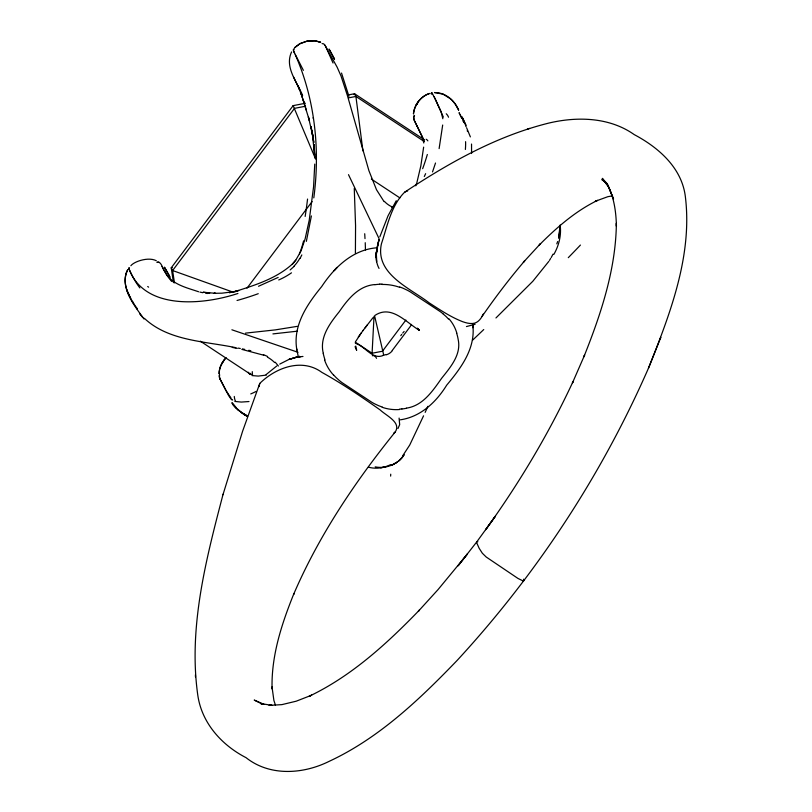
<?xml version="1.0" encoding="UTF-8"?>
<svg xmlns="http://www.w3.org/2000/svg" width="812" height="812" viewBox="0 0 812 812"><rect width="100%" height="100%" fill="white"/><g stroke="black" fill="none" stroke-linecap="round" stroke-linejoin="round"><path stroke-width="1.22" d="M219.088 373.733C219.007 368.08 221.696 362.69 225.289 358.457M219.189 373.703C219.138 367.704 222.163 362 226.213 357.747M355.402 253.374L355.565 225.614L354.265 188.435M314.751 164.095L313.564 186.902L309.23 220.204L305.139 238.809L301.059 250.888L295.771 260.155L292.432 264.042L295.771 260.155M471.569 153.498L471.539 144.049M405.888 320.05L382.442 351.231L372.089 353.24L374.027 316.294M219.321 375.641A11.967 4.263 -8.7 0 1 219.646 374.748L219.281 377.072M219.301 375.885L219.981 379.062M413.602 117.527L413.744 118.988M413.511 113.883C414.414 104.819 420.92 96.334 429.619 93.441C420.819 96.029 414.374 104.748 413.409 113.71M442.682 125.028L439.119 148.616M423.641 147.134L420.839 165.861L416.586 183.857M560.118 225.036L558.595 238.281M560.25 227.238L558.94 236.871M313.797 197.884C320.446 148.261 314.67 96.171 293.426 50.648C293.771 46.609 292.858 51.278 294.665 53.267M311.392 215.931L306.357 241.377M413.531 117.08L414.374 120.663L424.179 140.557M431.334 93.4L431.913 92.954L432.674 94.04M378.991 239.591L376.321 253.364L376.788 249.091L376.159 257.495L376.788 249.091L378.991 239.591C376.636 248.969 374.159 259.373 379.031 268.417M222.965 494.721L242.585 431.263L259.769 383.426C275.644 367.755 301.912 357.686 321.897 372.393C342.116 383.589 361.249 396.652 380.148 409.918C385.974 415.582 401.635 422.382 395.241 431.943C355.047 481.79 318.893 535.504 293.548 594.516L293.903 593.633C281.673 623.9 271.137 655.913 272.081 688.952L272.02 686.911L273.908 700.533L275.451 705.11M223.097 494.183C206.065 559.356 188.222 627.26 197.773 695.072C201.711 722.964 221.635 745.101 246.056 757.667C269.817 776.576 303.17 774.252 329.114 761.362C378.717 738.301 419.063 699.914 456.618 660.968L457.623 659.892C536.641 574.064 601.631 475.111 648.453 368.232L649.174 366.506C670.458 312.803 692.626 255.161 685.318 196.342C681.684 167.607 658.42 147.449 634.263 134.63C609.528 117.151 577.302 116.329 548.78 123.089C496.599 136.02 449.117 162.735 404.609 192.221C391.049 205.619 387.304 226.243 381.427 243.783C374.768 274.009 409.958 288.006 429.142 302.835C439.901 309.768 450.65 317.035 462.647 321.694C466.494 323.034 470.727 324.211 474.787 323.115C478.045 322.07 480.379 319.38 482.023 316.497C495.33 297.253 509.5 278.617 524.704 260.835L523.334 262.317L540.579 243.57L539.168 245.102C556.514 227.715 575.282 211.171 597.551 200.381L595.318 201.254L607.934 196.656L612.542 195.895M127.525 270.091C119.293 287.519 134.447 305.616 144.018 319.004M415.815 185.816L416.444 183.735M435.516 163.019L432.522 171.921M126.286 273.025L125.89 274.283M379.843 236.81L388.065 215.748L396.266 200.716M556.809 243.833L557.651 241.54M648.453 368.232L660.816 337.345L660.014 339.345M397.961 428.523L399.666 424.676L399.098 418.089M423.559 415.815L409.745 444.996L402.894 455.502M425.143 412.384L427.924 406.304M301.831 254.927L300.024 258.49M355.473 341.761L361.431 332.737M291.589 51.927C284.342 67.284 297.141 81.89 302.622 95.481M482.023 316.497L483.241 314.082M259.769 383.426L259.058 386.593M354.093 94.578L354.529 93.735L424.118 139.613M553.865 254.4C558.768 245.792 561.417 235.744 560.239 225.827M551.206 257.536L553.043 254.136M127.738 269.696C120.48 283.124 129.869 298.095 137.39 309.118L136.264 307.383M549.44 260.378L550.617 258.49M415.886 105.661L418.139 102.068L416.231 105.103M221.646 364.02L224.163 360.031M548.851 261.332L532.814 281.277L495.949 317.959M358.671 336.564L358.305 337.082L360.487 334.016M400.783 335.66L401.717 334.351M392.226 350.49L409.918 326.962A10.881 9.774 -26.2 0 0 411.43 324.424M403.838 455.167C397.819 464.403 385.933 469.052 375.195 466.87M361.107 333.174L363.35 330.169M404.173 454.72L402.255 457.308L402.59 456.862M363.055 330.555L367.257 324.962M247.01 288.179L312.112 201.569M365.055 327.886L372.972 317.695M376.616 247.812C352.601 249.72 334.321 267.442 321.694 286.555C307.119 304.338 292.442 325.785 296.898 350.053M402.722 333.072L404.122 331.469M333.894 270.853L337.092 267.371L334.29 270.426M294.604 47.664L300.308 43.442L307.24 41.047L314.498 40.722L320.689 42.285L315.848 40.894L307.119 41.118L299.445 43.949L294.502 47.837M294.035 266.468L290.158 269.929M130.864 265.747C133.97 261.545 148.393 256.551 156.31 260.743M472.513 340.258L483.749 329.55M292.645 263.788C276.912 278.242 255.831 284.951 235.856 291.254L238.677 290.483L229.441 292.685L235.947 291.437L221.899 293.183L214.023 293.305L215.535 293.315L203.122 292.229L209.74 293.081L208.278 292.888M266.052 374.637L276.79 365.968M375.002 315.381C391.343 304.561 405.543 321.877 419.134 330.2L417.327 328.18L419.276 330.433L418.17 329.418M393.871 432.969L395.241 431.943M279.754 364.091L289.082 359.361L299.486 356.377M404.609 192.221L406.558 191.287A18.219 12.627 53 0 1 407.624 190.972M278.171 277.43L258.52 286.271M368.404 467.154C375.763 469.245 383.782 468.057 390.562 464.657M157.061 262.296C161.913 261.129 162.268 269.127 164.795 271.624M475.111 324.282L466.443 326.566M527.353 129.179L529.576 128.377M157.193 262.246L158.888 262.114M237.926 293.457C203.477 304.967 143.876 310.803 128.814 268.295C129.534 267.229 129.22 267.524 128.864 268.64C131.838 275.39 135.36 282.028 139.847 287.915M294.431 357.859L289.082 359.361L299.587 356.427M295.497 357.564L298.714 356.671M383.711 355.199L386.38 354.519M383.518 355.25C372.962 360.589 364.771 346.074 356.306 343.679L355.26 342.989M383.132 355.351L382.564 355.504M380.737 467.874L386.339 466.494M400.306 419.824C420.646 416.871 436.257 402.092 446.661 385.203C460.932 368.11 475.832 348.46 472.777 324.678M406.518 408.131C423.042 405.695 432.786 390.785 441.667 378.25C450.386 367.298 461.51 354.6 458.161 339.426A55.175 49.116 -21.7 0 0 457.247 335.255L456.669 333.164M266.356 375.083L258.277 376.088L251.923 375.57M305.413 103.266L293.142 105.641L171.23 267.818L173.463 282.657M348.389 94.923L354.529 93.735L355.91 96.445L362.913 150.88M305.566 106.21L294.523 108.351L172.611 270.528L174.468 282.891M348.541 97.876L355.91 96.445L424.443 141.623M297.415 326.333L275.309 329.885L245.498 333.133M172.296 267.615L171.23 267.818L172.611 270.528L233.074 292.137M322.08 43.604L323.673 43.818L325.257 45.705L337.142 67.193L340.979 75.892L347.424 95.593L368.912 170.682L376.504 189.734L384.066 201.63M374.931 284.565C358.62 285.692 347.79 299.283 339.243 311.737C329.875 323.338 319.309 337.396 323.288 353.271M297.476 331.174L272.923 333.905M248.99 401.544L241.306 402.072L234.901 401.432M401.91 408.893L399.565 409.136M300.562 356.762L295.822 357.27L302.977 356.448M379.701 284.109L382.117 284.017M434.501 92.588C445.311 92.284 454.649 100.414 458.628 110.036M434.501 92.517L443.058 94.151L450.853 99.044M205.832 293.274L207.415 293.528M235.866 347.688C205.03 341.202 168.531 341.142 144.353 318.304M238.099 348.094L240.301 348.5M232.242 347.404L237.114 348.378M242.483 348.927L244.635 349.363M202.797 292.716L199.945 292.087M241.844 349.383L263.727 355.22M477.852 541.736L476.725 541.746L476.624 542.609L479.171 548.303L482.348 553.236L486.175 556.991L517.965 578.428L523.151 580.966L523.882 580.621L523.618 579.169M248.807 350.276L250.827 350.754M198.575 291.752C186.374 287.57 170.977 284.312 164.775 271.533M319.745 41.94L318.426 41.513M231.887 329.794L298.014 352.296M382.34 407.076L379.712 406.112A60.23 56.83 -55.2 0 1 378.23 405.513L374.951 403.98A56.962 53.775 -56.6 0 1 371.784 402.244L342.217 382.746A56.962 53.775 -56.2 0 1 339.365 380.523L336.675 378.108A60.179 56.84 -54.9 0 1 335.529 376.991L333.61 374.951M399.768 286.94L402.437 287.976A60.22 53.176 -7.5 0 1 403.94 288.636L407.248 290.209A56.952 50.111 -7 0 1 410.436 291.995L440.013 311.473A56.962 50.161 -7.1 0 1 442.865 313.655M391.77 207.172L392.612 207.517M263.362 354.57L267.635 356.519M241.093 412.547L247.254 415.906L237.632 409.887L231.907 403.188M431.72 92.923L433.506 95.674M247.325 416.282L243.488 414.12L237.236 408.822M247.619 416.454L243.488 414.12L246.838 416.048M262.834 704.319L254.217 700.076L263.941 704.339L260.713 703.588L272.061 705.344L269.026 705.415L281.926 704.623L296.187 701.203L311.646 695.184L309.189 696.27C351.687 675.99 386.908 643.662 419.378 610.137L418.373 611.223L438.044 589.603L467.407 553.977L458.08 565.832L476.959 541.624L495.269 516.361L485.667 529.698C519.233 483.13 548.8 433.638 573.039 381.579L572.409 383.02L584.63 355.047L583.899 356.772C600.89 314.214 615.851 269.594 616.379 223.31L616.42 226.243C616.105 211.942 614.075 197.468 607.559 184.568L613.557 199.143L608.838 187.562L602.271 178.335L607.193 183.705M371.378 179.097L399.88 197.895M355.291 342.167L372.089 353.24M200.331 341.172L250.938 374.535M604.859 181.634L601.875 179.543L607.264 184.009M442.844 313.676L445.504 316.02A60.179 53.125 -7.9 0 1 446.641 317.096L448.498 319.065M231.562 399.768L228.7 395.718L220.61 380.148M251.263 374.444L250.197 373.327M249.812 374.454L248.289 372.241M451.99 100.16L455.248 104.109L458.577 110.056M275.227 362.203L278.414 366.019M233.024 404.873L235.835 407.969M171.596 281.439L167.13 275.552L162.045 266.407M236.525 408.02L232.07 402.6M139.684 313.838L142.76 317.522M231.034 398.103L225.98 390.511L220.235 379.387M164.4 267.138L169.637 276.395M324.77 44.914L325.419 46M164.694 267.534L170.226 277.389M132.498 301.587L133.615 303.292M293.548 106.321L293.142 105.641L315.594 159.04M376.545 358.336L376.352 357.99A9.693 9.094 -39.7 0 0 375.692 356.996L375.631 356.935A5.542 5.197 -38.9 0 0 374.86 356.163A3.512 3.299 -38.6 0 0 374.2 355.808A3.268 3.075 -38.6 0 0 372.718 355.565M355.057 346.663L356.661 350.307L355.737 346.054M459.105 112.695L459.714 113.873L459.216 113.112M325.582 46.294L333.052 63.011M128.093 293.173L130.671 298.227M334.524 59.073L329.053 49.075L334.473 59.144M460.059 114.756L462.028 118.461M433.902 96.323L434.735 98.059M460.983 116.563L461.967 118.501M434.105 96.719L443.352 117.06M417.033 126.022L413.714 119.131M460.14 114.725L460.597 115.608M435.191 98.861L441.129 111.762L442.824 118.735M293.639 77.12L299.638 89.777L298.075 85.94L302.409 97.43L301.079 93.492L309.362 120.399L308.387 116.969L313.158 137.461L311.006 126.56L313.828 142.506L312.021 130.671L314.944 157.924L314.071 144.84L314.62 154.818M417.155 126.175L422.453 137.38L423.803 142.993M464.058 122.622L463.002 120.541L463.987 122.561M303.394 70.35L295.365 54.637M462.708 118.288L466.108 125.271M379.042 238.626L348.5 174.661M461.825 116.492L463.53 119.953M465.631 125.799L466.149 126.845M466.656 127.88L470.381 136.893M220.153 379.427L219.443 377.347M126.57 289.519L127.707 292.005M128.276 293.264L129.423 295.761M462.637 118.207L464.139 121.577M464.332 122.044L465.672 125.424M341.527 73.05L348.937 96.293M383.589 354.519L374.677 316.172M325.003 359.99L324.333 357.757A55.175 52.78 -35.2 0 1 323.206 353.281M467.245 130.59L467.529 131.493M306.408 110.371L302.947 99.003L304.135 102.901M298.38 357.168L296.684 348.835M314.071 144.84L314.305 148.21M364.71 233.734L365.004 238.616M365.238 242.697L365.471 249.964M472.777 324.567L472.868 327.733M195.418 674.813L195.479 676.843M294.066 49.014A11.51 2.03 37.5 0 1 294.36 49.065M313.087 117.75A162.4 12.962 72 0 1 313.483 118.765M431.324 93.938A10.952 1.167 79.3 0 1 431.365 93.502M446.245 113.781A101.195 27.151 -56 0 1 448.528 117.222M427.335 154.483A280.698 118.39 -43.3 0 1 422.666 168.683M425.63 173.656A154.727 74.399 -36.7 0 1 424.311 176.498M391.892 206.786A19.833 16.768 40.7 0 1 384.391 201.356M413.694 117.517A12.139 4.385 -8.3 0 1 414.485 115.659M426.158 139.248A72.38 17.377 -57.7 0 1 427.853 140.872M307.555 199.052A276.009 156.858 -74.1 0 1 305.15 216.449M303.566 240.941A71.03 52.871 -70.5 0 1 299.425 253.882M299.79 258.338A34.277 29.658 -71.1 0 1 293.873 266.275M291.488 272.832A75.557 62.707 -66.3 0 1 278.739 279.947M258.246 293.69A276.77 184.913 -49.7 0 1 237.043 300.47M448.924 318.751A46.325 41.3 -17.5 0 1 456.821 333.123M382.107 284.444A46.335 41.077 -8.1 0 1 399.605 287.296M374.951 284.697A55.186 50.902 -11.5 0 1 379.701 284.241M333.509 375.042A46.325 44.142 -41.2 0 1 324.617 360.132M399.575 409.522A46.335 43.686 -53.7 0 1 382.259 407.309M406.528 408.253A55.186 50.953 -42.6 0 1 401.91 409.015M392.399 350.611A10.881 10.059 -33.4 0 1 386.441 354.753M580.428 245.062A276.009 12.241 -42.3 0 1 568.288 257.668M390.663 476.126A276.77 17.306 -61.8 0 1 390.745 474.188M465.591 141.674A101.195 39.483 -57.2 0 1 465.377 149.459M431.284 93.786A11.967 1.33 79.2 0 1 431.822 92.903M413.582 117.08A11.967 4.263 -8.4 0 1 414.536 115.385M372.343 355.686A6.882 6.476 -39.5 0 1 372.718 355.615M232.658 400.062A140.375 52.272 -39.6 0 1 232.07 399.463M148.606 287.164A162.4 57.55 -0.9 0 1 147.703 286.504M235.297 400.915A101.195 27.212 -55.8 0 1 234.272 396.439M256.135 391.425A280.698 96.476 -71 0 1 250.756 393.921M267.412 357.128A19.833 12.139 34.4 0 1 274.629 362.538M252.562 374.799A72.38 18.25 -53.6 0 1 252.288 371.652M401.899 457.735L398.956 460.749L401.899 457.735M397.149 462.18L391.841 465.144L397.149 462.18M376.555 261.616L376.352 252.968L376.555 261.616"/></g></svg>
